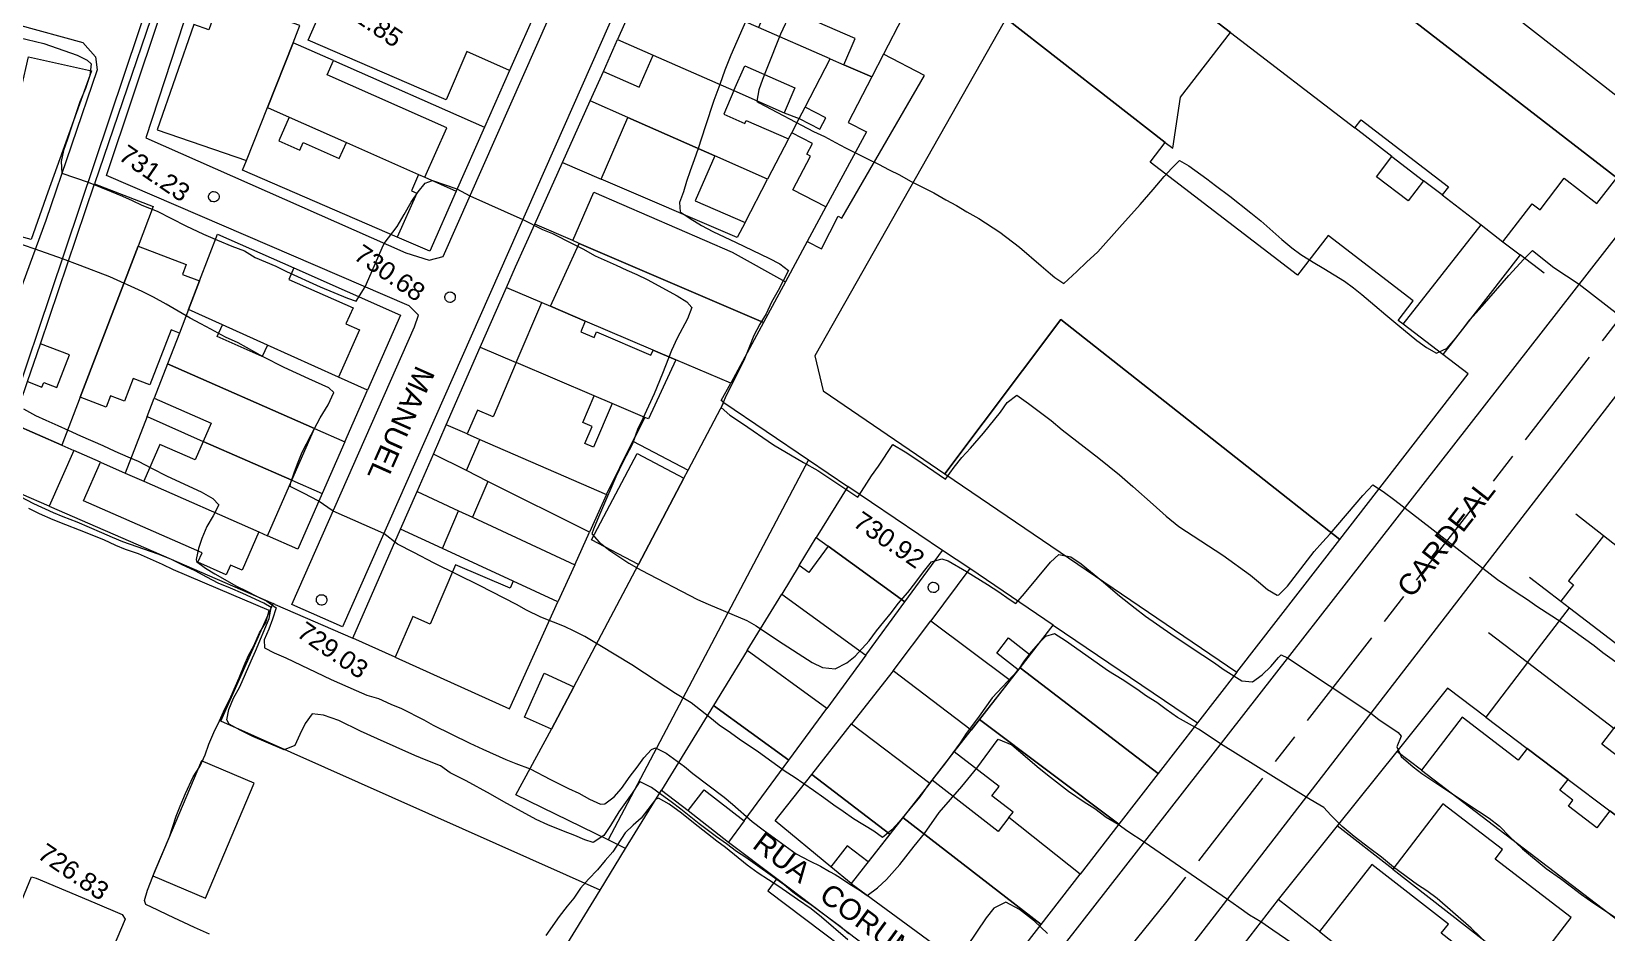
# Model space of a CAD drawing. Header units: metres. Extents: x 322294 to 7190115, y 7390841 to 10157759.
# Drawn here: x 322652.3 to 322803, y 7393052.7 to 7393138.9 of the extents above; entities that cross this region are included whole.
import ezdxf
from ezdxf.enums import TextEntityAlignment as Align

# ---------------------------------------------------------------- set-up
doc = ezdxf.new("R2010")
doc.units = ezdxf.units.M
doc.linetypes.add('T09', pattern=[17, 10, -2, 3, -2])
doc.layers.get('0').update_dxf_attribs({"lineweight": 18})
for name, color, linetype, lineweight in [('100_SIST_VIARIO_MEIO_FIO', 1, 'Continuous', 18), ('160_P_SIMP_ASF_TOP', 7, 'Continuous', 18), ('164_P_SIMP_CONC_TOP', 7, 'Continuous', 18), ('206_MURO_E_MURO_ARRIMO', 7, 'Continuous', 18), ('214_PROJ_BEIRAL_EDIF', 10, 'Continuous', 18), ('508_LM_SETOR_FISCAL', 136, 'T09', 18), ('600_CURVA_MESTRA', 14, 'Continuous', 18), ('604_CURVA_INTERM', 7, 'Continuous', 18), ('606_PTO_COTADO', 7, 'Continuous', 18), ('608_PTO_COTADO_INTERVIA', 1, 'Continuous', 18), ('626_SEGM_CURVA_INTERM', 7, 'Continuous', 18)]:
    doc.layers.add(name, color=color, linetype=linetype, lineweight=lineweight)
doc.styles.add('Style-Arial', font='arial.ttf', dxfattribs={"height": 1.75})

# ---------------------------------------------------------------- blocks, each defined once
blk = doc.blocks.new('SP09')
at = {"color": 0, "linetype": 'Continuous'}
blk.add_lwpolyline([(-0.03, -0.51), (-0.14, -0.49), (-0.24, -0.46), (-0.31, -0.42), (-0.35, -0.39), (-0.42, -0.31), (-0.47, -0.24), (-0.51, -0.15), (-0.52, -0.09), (-0.52, 0.03), (-0.51, 0.11), (-0.48, 0.2), (-0.44, 0.27), (-0.4, 0.33), (-0.32, 0.39), (-0.23, 0.44), (-0.15, 0.48), (-0.1, 0.48), (-0.03, 0.48), (0.08, 0.48), (0.19, 0.44), (0.27, 0.4), (0.35, 0.32), (0.41, 0.23), (0.46, 0.11), (0.48, 0.03), (0.48, -0.03), (0.47, -0.08), (0.44, -0.21), (0.38, -0.3), (0.31, -0.38), (0.23, -0.44), (0.1, -0.49), (0.02, -0.51)], close=True, dxfattribs=at)
blk = doc.blocks.new('SP10')
at = {"color": 0, "linetype": 'Continuous'}
blk.add_lwpolyline([(-0.03, -0.51), (-0.14, -0.49), (-0.24, -0.46), (-0.31, -0.42), (-0.35, -0.39), (-0.42, -0.31), (-0.47, -0.24), (-0.51, -0.15), (-0.52, -0.09), (-0.52, 0.03), (-0.51, 0.11), (-0.48, 0.2), (-0.44, 0.27), (-0.4, 0.33), (-0.32, 0.39), (-0.23, 0.44), (-0.15, 0.48), (-0.1, 0.48), (-0.03, 0.48), (0.08, 0.48), (0.19, 0.44), (0.27, 0.4), (0.35, 0.32), (0.41, 0.23), (0.46, 0.11), (0.48, 0.03), (0.48, -0.03), (0.47, -0.08), (0.44, -0.21), (0.38, -0.3), (0.31, -0.38), (0.23, -0.44), (0.1, -0.49), (0.02, -0.51)], close=True, dxfattribs=at)

msp = doc.modelspace()

# ---------------------------------------------------------------- linework, layer by layer
at = {"layer": '100_SIST_VIARIO_MEIO_FIO', "flags": 128}
for points in [[(322779.64, 7393321.72), (322767.94, 7393280.325), (322761.635, 7393262.75), (322716.382, 7393159.596), (322682.014, 7393081.958), (322677.179, 7393084.112), (322688.93, 7393110.683), (322689.302, 7393111.783), (322688.406, 7393112.692), (322659.429, 7393125.146), (322672.138, 7393163.101), (322675.473, 7393172.573), (322682.256, 7393170.1), (322679.31, 7393162.184), (322674.611, 7393163.661), (322663.19, 7393128.757), (322688.073, 7393117.743), (322690.31, 7393117.061), (322691.648, 7393117.398), (322731.104, 7393206.471), (322758.085, 7393268.128), (322762.418, 7393280.441), (322773.722, 7393320.229), (322774.963, 7393324.845)], [(322647.49, 7393094.246), (322654.068, 7393113.765), (322673.904, 7393172.776), (322673.491, 7393175.09), (322662.918, 7393190.434), (322625.202, 7393246.518)], [(322650.877, 7393139.619), (322657.178, 7393137.89), (322658.398, 7393136.514), (322658.543, 7393135.256), (322653.621, 7393120.849), (322647.216, 7393103.462)], [(322811.38, 7393128.897), (322738.093, 7393034.928)], [(322812.69, 7393115.479), (322764.361, 7393052.88), (322730.68, 7393009.67), (322703.723, 7392976.409), (322690.615, 7392960.542), (322689.878, 7392957.84), (322690.121, 7392956.422), (322690.951, 7392954.988), (322692.216, 7392954.014), (322778.951, 7392910.579), (322788.282, 7392905.856), (322790.364, 7392905.726), (322894.191, 7392939.068)]]:
    msp.add_lwpolyline(points, dxfattribs=at)
at = {"layer": '206_MURO_E_MURO_ARRIMO'}
for p, q in [((322707.003, 7393135.11), (322708.354, 7393138.182)), ((322698.001, 7393135.211), (322695.612, 7393129.786)), ((322703.079, 7393126.403), (322705.733, 7393132.291)), ((322695.612, 7393129.786), (322692.918, 7393123.668)), ((322700.416, 7393120.494), (322703.079, 7393126.403)), ((322692.918, 7393123.668), (322690.382, 7393117.909)), ((322698.584, 7393116.429), (322700.416, 7393120.494)), ((322690.382, 7393117.909), (322687.272, 7393119.257)), ((322677.379, 7393116.312), (322687.574, 7393111.791)), ((322697.717, 7393114.45), (322698.584, 7393116.429)), ((322695.206, 7393108.716), (322697.717, 7393114.45)), ((322687.574, 7393111.791), (322684.417, 7393104.603)), ((322651.882, 7393105.431), (322653.113, 7393109.062)), ((322691.959, 7393101.3), (322695.206, 7393108.716)), ((322690.729, 7393098.491), (322691.959, 7393101.3)), ((322682.248, 7393099.665), (322680.077, 7393094.722)), ((322689.162, 7393094.914), (322690.729, 7393098.491)), ((322680.077, 7393094.722), (322677.746, 7393089.415)), ((322687.591, 7393091.325), (322689.162, 7393094.914)), ((322683.019, 7393080.887), (322687.591, 7393091.325)), ((322742.05, 7393087.536), (322739.447, 7393089.285)), ((322675.574, 7393084.111), (322683.019, 7393080.887)), ((322767.602, 7393077.63), (322763.845, 7393072.785)), ((322787.764, 7393076.09), (322782.92, 7393070.053)), ((322782.92, 7393070.053), (322777.214, 7393062.942)), ((322720.454, 7393063.39), (322718.968, 7393061.364)), ((322777.214, 7393062.942), (322771.553, 7393055.888)), ((322723.591, 7393057.874), (322741.529, 7393044.331)), ((322730.707, 7393057.406), (322728.762, 7393059.008)), ((322771.553, 7393055.888), (322766.686, 7393049.57))]:
    msp.add_line(p, q, dxfattribs=at)
at = {"layer": '206_MURO_E_MURO_ARRIMO', "flags": 128}
for points in [[(322675.327, 7393174.264), (322658.294, 7393124.347)], [(322681.159, 7393136.156), (322695.612, 7393129.786)], [(322719.487, 7393133.274), (322724.283, 7393131.159)], [(322724.703, 7393128.653), (322725.012, 7393129.249)], [(322782.454, 7393126.976), (322778.9, 7393129.705)], [(322703.079, 7393126.403), (322706.779, 7393124.815)], [(322689.913, 7393124.996), (322692.918, 7393123.668)], [(322720.55, 7393120.65), (322722.707, 7393124.808)], [(322787.25, 7393123.294), (322785.477, 7393124.655)], [(322704.065, 7393118.928), (322700.416, 7393120.494)], [(322726.507, 7393118.852), (322724.416, 7393114.98)], [(322797.01, 7393115.8), (322794.72, 7393117.559)], [(322697.717, 7393114.45), (322701.107, 7393113.002)], [(322695.206, 7393108.716), (322698.649, 7393107.25)], [(322663.329, 7393102.081), (322664.017, 7393103.858)], [(322663.329, 7393102.081), (322661.235, 7393096.677)], [(322663.329, 7393102.081), (322668.704, 7393099.719)], [(322693.971, 7393100.426), (322691.959, 7393101.3)], [(322658.858, 7393097.722), (322656.309, 7393098.843)], [(322693.88, 7393096.916), (322690.729, 7393098.491)], [(322726.616, 7393097.958), (322730.374, 7393095.41)], [(322677.175, 7393095.997), (322680.077, 7393094.722)], [(322689.162, 7393094.914), (322693.129, 7393093.074)], [(322653.964, 7393093.506), (322675.376, 7393084.198)], [(322802.687, 7393090.687), (322800.045, 7393092.738)], [(322691.59, 7393089.471), (322687.591, 7393091.325)], [(322677.746, 7393089.415), (322674.844, 7393090.691)], [(322725.727, 7393087.834), (322727.369, 7393090.511)], [(322795.604, 7393086.717), (322798.605, 7393084.425)], [(322706.675, 7393056.776), (322670.37, 7393072.957), (322675.376, 7393084.198)], [(322675.574, 7393084.111), (322675.376, 7393084.198)], [(322687.075, 7393079.051), (322683.019, 7393080.887)], [(322795.432, 7393078.552), (322791.689, 7393081.411)], [(322791.435, 7393073.319), (322787.764, 7393076.09)], [(322785.288, 7393068.244), (322782.92, 7393070.053)], [(322782.54, 7393058.787), (322777.214, 7393062.942)], [(322709.122, 7393060.765), (322707.442, 7393061.582)], [(322775.504, 7393052.806), (322771.553, 7393055.888)]]:
    msp.add_lwpolyline(points, dxfattribs=at)
at = {"layer": '214_PROJ_BEIRAL_EDIF', "flags": 128}
for points in [[(322766.991, 7393138.848), (322759.45, 7393144.638), (322765.469, 7393154.746), (322768.758, 7393160.268), (322772.57, 7393166.597), (322764.279, 7393173.145), (322745.526, 7393140.187), (322760.755, 7393128.323), (322761.477, 7393127.769), (322762.229, 7393132.646)], [(322765.469, 7393154.746), (322759.45, 7393144.638), (322766.991, 7393138.848), (322778.9, 7393129.705), (322779.501, 7393130.487), (322787.85, 7393124.077), (322787.25, 7393123.294), (322790.993, 7393120.42), (322793.076, 7393118.821), (322795.869, 7393122.459), (322796.623, 7393121.881), (322798.931, 7393124.886), (322802.061, 7393122.483), (322803.97, 7393124.929), (322776.312, 7393146.348), (322771.799, 7393149.843)], [(322716.62, 7393148.668), (322735.627, 7393140.288), (322733.795, 7393136.752), (322732.672, 7393134.582), (322730.001, 7393135.749), (322731.09, 7393138.255), (322722.93, 7393141.802), (322721.848, 7393139.313), (322715.053, 7393142.283), (322710.946, 7393144.077), (322713.028, 7393148.812), (322716.101, 7393147.476)], [(322786.212, 7393146.626), (322784.479, 7393144.409), (322778.468, 7393149.107), (322776.312, 7393146.348), (322803.97, 7393124.929), (322807.758, 7393129.785)], [(322696.067, 7393143.607), (322700.844, 7393141.588), (322698.001, 7393135.211), (322693.921, 7393137.013), (322691.945, 7393132.405), (322678.725, 7393138.121), (322683.163, 7393148.204), (322695.69, 7393142.899)], [(322724.283, 7393131.159), (322725.715, 7393130.605), (322726.285, 7393131.703), (322728.684, 7393136.325), (322721.848, 7393139.313), (322715.053, 7393142.283), (322714.053, 7393139.981), (322713.055, 7393140.415), (322712.792, 7393139.809), (322709.667, 7393141.168), (322708.354, 7393138.182), (322711.752, 7393136.684), (322719.487, 7393133.274), (322720.513, 7393135.635), (322725.32, 7393133.546)], [(322671.083, 7393141.543), (322670.214, 7393141.854), (322669.225, 7393139.086), (322667.791, 7393139.599), (322664.275, 7393129.538), (322672.85, 7393126.589), (322674.849, 7393131.652), (322677.3, 7393137.857), (322677.948, 7393139.498), (322674.309, 7393140.798), (322674.094, 7393140.875), (322673.965, 7393140.513)], [(322739.668, 7393096.625), (322750.76, 7393111.385), (322777.45, 7393090.33), (322789.734, 7393106.173), (322787.335, 7393108.015), (322783.529, 7393110.937), (322783.061, 7393111.297), (322784.492, 7393113.16), (322776.337, 7393119.421), (322773.417, 7393115.618), (322759.314, 7393126.446), (322760.755, 7393128.323), (322745.526, 7393140.187), (322745.344, 7393139.867), (322727.213, 7393107.903), (322728.025, 7393104.541)], [(322676.915, 7393130.739), (322682.393, 7393128.319), (322689.307, 7393125.263), (322689.913, 7393124.996), (322692.001, 7393129.722), (322680.552, 7393134.781), (322681.159, 7393136.156), (322677.3, 7393137.857), (322674.849, 7393131.652)], [(322648.723, 7393126.453), (322649.734, 7393130.865), (322650.651, 7393130.655), (322651.988, 7393136.497), (322657.994, 7393135.186), (322653.824, 7393123.546), (322652.226, 7393119.02), (322647.335, 7393120.387), (322648.038, 7393123.456), (322648.24, 7393124.339), (322649.491, 7393124.053), (322649.974, 7393126.166)], [(322717.648, 7393127.038), (322709.339, 7393130.702), (322705.733, 7393132.291), (322707.003, 7393135.11), (322710.422, 7393133.624), (322711.752, 7393136.684), (322719.487, 7393133.274), (322718.505, 7393131.015), (322720.52, 7393130.139), (322720.641, 7393130.418), (322724.703, 7393128.653), (322722.707, 7393124.808)], [(322728.684, 7393136.325), (322730.001, 7393135.749), (322732.672, 7393134.582), (322730.412, 7393130.22), (322732.174, 7393129.34), (322728.286, 7393122.145), (322725.13, 7393123.783), (322726.8, 7393127.001), (322726.449, 7393127.182), (322726.989, 7393128.223), (322725.012, 7393129.249), (322725.715, 7393130.605), (322727.697, 7393129.576), (322728.267, 7393130.675), (322726.285, 7393131.703)], [(322733.795, 7393136.752), (322732.672, 7393134.582), (322730.412, 7393130.22), (322732.174, 7393129.34), (322728.286, 7393122.145), (322726.507, 7393118.852), (322727.851, 7393118.154), (322729.459, 7393121.253), (322729.798, 7393121.077), (322737.714, 7393134.718)], [(322676.915, 7393130.739), (322675.918, 7393128.483), (322677.952, 7393127.583), (322678.271, 7393128.305), (322681.715, 7393126.784), (322682.393, 7393128.319), (322689.307, 7393125.263), (322688.613, 7393123.692), (322689.131, 7393123.463), (322687.272, 7393119.257), (322672.453, 7393125.681), (322672.85, 7393126.589), (322674.849, 7393131.652)], [(322717.648, 7393127.038), (322715.774, 7393122.726), (322720.55, 7393120.65), (322719.809, 7393119.222), (322706.779, 7393124.815), (322709.339, 7393130.702)], [(322782.454, 7393126.976), (322785.477, 7393124.655), (322784.009, 7393122.72), (322780.973, 7393125.025)], [(322663.922, 7393122.2), (322662.468, 7393118.406), (322656.926, 7393103.945), (322655.163, 7393099.347), (322650.513, 7393101.392), (322651.882, 7393105.431), (322653.265, 7393104.901), (322653.44, 7393105.359), (322654.693, 7393104.879), (322655.889, 7393107.998), (322653.113, 7393109.062), (322658.294, 7393124.347)], [(322724.416, 7393114.98), (322722.316, 7393111.095), (322704.689, 7393118.66), (322704.065, 7393118.928), (322706.08, 7393123.563), (322719.317, 7393117.809)], [(322793.076, 7393118.821), (322794.72, 7393117.559), (322787.335, 7393108.015), (322783.529, 7393110.937), (322790.993, 7393120.42)], [(322668.349, 7393115.065), (322667.302, 7393112.34), (322666.427, 7393110.081), (322665.619, 7393110.39), (322663.603, 7393105.131), (322662, 7393105.745), (322661.16, 7393103.554), (322659.835, 7393104.061), (322659.424, 7393102.987), (322656.926, 7393103.945), (322662.468, 7393118.406), (322667.065, 7393116.644), (322666.701, 7393115.696)], [(322667.302, 7393112.34), (322668.349, 7393115.065), (322670.073, 7393119.552), (322677.379, 7393116.312), (322676.895, 7393115.219), (322683.032, 7393112.498), (322682.357, 7393110.975), (322683.652, 7393110.4), (322681.638, 7393105.859), (322674.834, 7393108.935), (322670.538, 7393110.877)], [(322711.751, 7393108.453), (322705.26, 7393111.227), (322701.917, 7393112.655), (322704.689, 7393118.66), (322722.316, 7393111.095), (322719.175, 7393105.281), (322713.929, 7393107.523)], [(322670.538, 7393110.877), (322667.302, 7393112.34), (322666.427, 7393110.081), (322665.287, 7393107.138), (322679.348, 7393100.943), (322682.248, 7393099.665), (322684.417, 7393104.603), (322681.638, 7393105.859), (322674.834, 7393108.935), (322674.346, 7393107.833), (322670.036, 7393109.744)], [(322710.959, 7393102.005), (322707.825, 7393103.341), (322706.107, 7393104.072), (322698.649, 7393107.25), (322701.107, 7393113.002), (322701.917, 7393112.655), (322705.26, 7393111.227), (322704.825, 7393110.211), (322706.121, 7393109.658), (322706.346, 7393110.184), (322711.542, 7393107.964), (322711.751, 7393108.453), (322713.929, 7393107.523), (322711.295, 7393101.862)], [(322777.45, 7393090.33), (322750.76, 7393111.385), (322739.668, 7393096.625), (322767.602, 7393077.63)], [(322664.017, 7393103.858), (322669.469, 7393101.462), (322668.704, 7393099.719), (322677.175, 7393095.997), (322679.348, 7393100.943), (322665.287, 7393107.138)], [(322710.959, 7393102.005), (322707.825, 7393103.341), (322706.035, 7393099.152), (322705.211, 7393099.505), (322705.907, 7393101.134), (322705.015, 7393101.516), (322706.107, 7393104.072), (322698.649, 7393107.25), (322696.429, 7393102.057), (322694.94, 7393102.693), (322693.971, 7393100.426), (322695.159, 7393099.91), (322707.291, 7393094.642), (322709.823, 7393099.724)], [(322710.959, 7393102.005), (322709.823, 7393099.724), (322715.094, 7393096.945), (322718.522, 7393103.445), (322718.274, 7393103.613), (322719.175, 7393105.281), (322713.929, 7393107.523), (322711.295, 7393101.862)], [(322718.522, 7393103.445), (322726.616, 7393097.958), (322707.442, 7393061.582), (322698.603, 7393065.884), (322702.027, 7393072.168), (322704.175, 7393076.242), (322710.346, 7393087.942), (322714.698, 7393096.194), (322715.094, 7393096.945)], [(322648.626, 7393095.826), (322650.513, 7393101.392), (322655.163, 7393099.347), (322656.309, 7393098.843), (322653.964, 7393093.506)], [(322677.175, 7393095.997), (322668.704, 7393099.719), (322667.92, 7393097.936), (322664.558, 7393099.413), (322663.012, 7393095.895), (322674.029, 7393091.05), (322674.844, 7393090.691)], [(322695.944, 7393095.885), (322693.88, 7393096.916), (322695.159, 7393099.91), (322707.291, 7393094.642), (322705.656, 7393091.032)], [(322714.698, 7393096.194), (322710.346, 7393087.942), (322705.859, 7393090.308), (322710.209, 7393098.56)], [(322658.858, 7393097.722), (322661.235, 7393096.677), (322663.012, 7393095.895), (322674.029, 7393091.05), (322672.415, 7393087.376), (322671.294, 7393087.868), (322670.895, 7393086.958), (322668.196, 7393088.144), (322668.59, 7393089.041), (322657.236, 7393094.03)], [(322704.246, 7393087.916), (322705.656, 7393091.032), (322695.944, 7393095.885), (322694.475, 7393092.449)], [(322728.486, 7393089.699), (322735.83, 7393084.354), (322739.447, 7393089.285), (322730.374, 7393095.41), (322727.369, 7393090.511)], [(322694.475, 7393092.449), (322704.246, 7393087.916), (322702.632, 7393084.35), (322698.356, 7393086.333), (322691.59, 7393089.471), (322693.129, 7393093.074)], [(322728.486, 7393089.699), (322726.644, 7393087.167), (322725.727, 7393087.834), (322724.054, 7393085.107), (322732.092, 7393079.257), (322735.83, 7393084.354)], [(322815.06, 7393071.858), (322820.837, 7393067.446), (322828.163, 7393076.273), (322824.572, 7393079.218), (322821.132, 7393082.04), (322818.384, 7393078.502), (322803.604, 7393089.975), (322802.687, 7393090.687), (322799.341, 7393086.377), (322799.827, 7393085.999), (322798.605, 7393084.425), (322799.434, 7393083.792), (322804.337, 7393080.047), (322805.454, 7393081.486), (322809.771, 7393078.135), (322810.637, 7393079.25), (322814.798, 7393076.02), (322815.276, 7393076.636), (322816.502, 7393075.684), (322818.618, 7393078.41), (322823.383, 7393074.712), (322821.231, 7393071.94), (322817.42, 7393074.898)], [(322687.075, 7393079.051), (322697.996, 7393074.108), (322702.632, 7393084.35), (322698.356, 7393086.333), (322698.071, 7393085.666), (322692.843, 7393087.9), (322690.424, 7393082.238), (322688.744, 7393082.956)], [(322746.698, 7393077.844), (322744.634, 7393079.449), (322745.765, 7393080.903), (322747.833, 7393079.295), (322750.047, 7393082.124), (322742.05, 7393087.536), (322738.314, 7393082.55), (322745.926, 7393076.857)], [(322724.054, 7393085.107), (322732.092, 7393079.257), (322728.36, 7393074.168), (322720.744, 7393079.711)], [(322799.434, 7393083.792), (322804.337, 7393080.047), (322815.06, 7393071.858), (322820.837, 7393067.446), (322825.998, 7393063.504), (322825.079, 7393062.406), (322821.763, 7393058.442), (322815.824, 7393062.978), (322807.468, 7393069.36), (322808.682, 7393070.948), (322804.909, 7393073.83), (322803.695, 7393072.241), (322795.432, 7393078.552)], [(322738.314, 7393082.55), (322745.926, 7393076.857), (322742.179, 7393072.068), (322734.723, 7393077.756)], [(322763.845, 7393072.785), (322760.097, 7393067.95), (322746.868, 7393078.061), (322750.047, 7393082.124)], [(322728.36, 7393074.168), (322720.744, 7393079.711), (322717.518, 7393074.452), (322724.722, 7393069.209)], [(322704.175, 7393076.242), (322702.027, 7393072.168), (322699.444, 7393073.337), (322701.34, 7393077.525)], [(322738.446, 7393067.297), (322740.574, 7393070.017), (322742.179, 7393072.068), (322734.723, 7393077.756), (322730.74, 7393072.69), (322738.218, 7393067.005)], [(322760.097, 7393067.95), (322756.317, 7393063.076), (322742.978, 7393073.09), (322746.868, 7393078.061)], [(322815.824, 7393062.978), (322814.049, 7393060.653), (322810.759, 7393063.167), (322811.184, 7393063.723), (322807.374, 7393066.633), (322806.863, 7393065.964), (322805.622, 7393066.913), (322806.332, 7393067.842), (322802.545, 7393070.735), (322803.695, 7393072.241), (322795.432, 7393078.552), (322791.435, 7393073.319), (322795.397, 7393070.329), (322799.317, 7393067.371), (322803.297, 7393064.367), (322809.3, 7393059.836), (322812.209, 7393057.642), (322817.654, 7393053.532), (322820.975, 7393057.501), (322821.763, 7393058.442)], [(322715.089, 7393064.38), (322716.631, 7393066.362), (322720.454, 7393063.39), (322724.722, 7393069.209), (322717.518, 7393074.452), (322712.55, 7393066.354)], [(322740.574, 7393070.017), (322742.978, 7393073.09), (322756.317, 7393063.076), (322752.62, 7393058.308), (322745.796, 7393063.716), (322746.199, 7393064.234), (322744.171, 7393065.811), (322744.854, 7393066.69)], [(322785.288, 7393068.244), (322805.409, 7393052.876), (322808.456, 7393056.865), (322807.963, 7393057.242), (322808.41, 7393057.827), (322808.003, 7393058.138), (322809.3, 7393059.836), (322803.297, 7393064.367), (322802.056, 7393062.742), (322799.337, 7393064.819), (322799.766, 7393065.382), (322798.523, 7393066.331), (322799.317, 7393067.371), (322795.397, 7393070.329), (322794.544, 7393069.213), (322789.165, 7393073.321)], [(322730.74, 7393072.69), (322738.218, 7393067.005), (322734.396, 7393062.121), (322726.934, 7393067.848)], [(322673.566, 7393067.016), (322668.519, 7393069.148), (322663.872, 7393058.145), (322668.92, 7393056.014)], [(322732.326, 7393059.475), (322730.331, 7393061.026), (322728.762, 7393059.008), (322723.432, 7393063.395), (322726.934, 7393067.848), (322734.396, 7393062.121)], [(322738.446, 7393067.297), (322735.66, 7393063.736), (322748.894, 7393053.501), (322752.62, 7393058.308), (322745.796, 7393063.716), (322744.762, 7393062.386)], [(322715.089, 7393064.38), (322718.968, 7393061.364), (322723.591, 7393057.874), (322722.719, 7393056.719), (322735.082, 7393047.385), (322722.373, 7393030.551), (322722.111, 7393030.749), (322721.011, 7393029.168), (322705.016, 7393041.969), (322700.036, 7393045.954), (322706.675, 7393056.776), (322709.122, 7393060.765), (322712.55, 7393066.354)], [(322782.54, 7393058.787), (322794.841, 7393049.191), (322796.378, 7393051.162), (322796.971, 7393050.709), (322799.612, 7393054.168), (322792.329, 7393059.73), (322793.048, 7393060.671), (322787.32, 7393065.046)], [(322748.894, 7393053.501), (322735.66, 7393063.736), (322730.707, 7393057.406), (322744.239, 7393047.499)], [(322794.991, 7393037.603), (322797.294, 7393035.807), (322800.409, 7393033.377), (322806.395, 7393040.178), (322803.545, 7393042.401), (322794.841, 7393049.191), (322793.613, 7393047.618), (322787.172, 7393052.643), (322787.854, 7393053.517), (322780.521, 7393059.238), (322775.504, 7393052.806), (322777.356, 7393051.361), (322780.92, 7393048.58), (322789.767, 7393041.679), (322791.352, 7393043.711), (322796.577, 7393039.636)]]:
    msp.add_lwpolyline(points, close=True, dxfattribs=at)
msp.add_lwpolyline([(322648.683, 7393052.235), (322649.09, 7393052.855), (322649.519, 7393053.459), (322649.972, 7393054.046), (322650.446, 7393054.616), (322650.848, 7393054.619), (322652.273, 7393058.041), (322652.707, 7393057.931), (322658.332, 7393055.554), (322660.932, 7393054.456), (322661.228, 7393054.01), (322660.075, 7393051.279)], dxfattribs=at)
at = {"layer": '508_LM_SETOR_FISCAL'}
msp.add_lwpolyline([(322902.82, 7393239.404), (322874.714, 7393203.617), (322872.195, 7393200.319), (322853.993, 7393176.486), (322814.458, 7393124.718), (322811.767, 7393121.196), (322760.91, 7393055.706), (322748.702, 7393040.665), (322690.786, 7392969.313), (322678.289, 7392953.981), (322683.908, 7392950.407), (322688.948, 7392946.396), (322693.793, 7392942.511), (322702.547, 7392934.916), (322774.345, 7392899.02), (322829.064, 7392871.525), (322865.654, 7392853.004)], dxfattribs=at)
at = {"layer": '600_CURVA_MESTRA', "elevation": 730}
msp.add_lwpolyline([(322792.628, 7393050.656), (322790.045, 7393053.142), (322786.794, 7393055.966), (322785.794, 7393056.723), (322784.913, 7393057.279), (322782.611, 7393058.988), (322781.441, 7393059.925), (322780.336, 7393060.769), (322778.823, 7393061.891), (322777.701, 7393062.878), (322776.618, 7393063.934), (322775.923, 7393064.672), (322774.236, 7393065.671), (322766.057, 7393070.784), (322764.866, 7393071.582), (322763.931, 7393072.19), (322761.937, 7393073.309), (322760.843, 7393074.056), (322759.957, 7393074.714), (322758.97, 7393075.348), (322758.037, 7393075.997), (322756.624, 7393076.938), (322755.324, 7393077.726), (322751.201, 7393080.637), (322750.158, 7393081.291), (322749.297, 7393081.059), (322748.584, 7393080.354), (322747.929, 7393079.577), (322747.256, 7393078.722), (322746.637, 7393077.799), (322744.207, 7393075.176), (322742.963, 7393073.433), (322742.308, 7393072.566), (322741.716, 7393071.747), (322741.126, 7393070.882), (322739.737, 7393068.968), (322738.02, 7393066.76), (322737.277, 7393065.689), (322736.597, 7393064.907), (322735.284, 7393063.305), (322734.596, 7393062.56), (322733.712, 7393061.808), (322732.873, 7393062.43), (322730.917, 7393063.611), (322729.937, 7393064.311), (322729.057, 7393064.916), (322728.079, 7393065.619), (322727.086, 7393066.296), (322726.169, 7393066.953), (322725.244, 7393067.578), (322724.394, 7393068.111), (322721.826, 7393069.976), (322719.985, 7393071.211), (322719.161, 7393071.825), (322718.073, 7393072.565), (322717.187, 7393073.301), (322715.387, 7393074.682), (322713.903, 7393075.59), (322712.03, 7393076.789), (322710.933, 7393077.533), (322709.724, 7393078.318), (322706.654, 7393080.197), (322705.216, 7393081.033), (322704.196, 7393081.562), (322703.263, 7393081.991), (322702.203, 7393082.4), (322701.004, 7393082.904), (322699.62, 7393083.575), (322698.661, 7393084.112), (322695.135, 7393085.929), (322690.808, 7393088.071), (322688.866, 7393089.094), (322687.285, 7393089.894), (322685.97, 7393090.893), (322681.126, 7393093.036), (322679.699, 7393094.036), (322678.353, 7393094.741), (322677.012, 7393095.393), (322677.089, 7393095.768), (322677.418, 7393096.799), (322677.773, 7393097.735), (322678.179, 7393098.691), (322679.015, 7393100.34), (322679.903, 7393101.973), (322680.641, 7393103.213), (322681.209, 7393104.379), (322680.705, 7393104.823), (322678.789, 7393105.685), (322676.451, 7393106.799), (322674.433, 7393107.816), (322672.044, 7393109.15), (322670.832, 7393109.696), (322669.42, 7393110.439), (322668.47, 7393110.977), (322667.456, 7393111.503), (322665.143, 7393112.837), (322663.929, 7393113.51), (322662.839, 7393114.052), (322659.773, 7393115.468), (322656.907, 7393116.53), (322655.217, 7393117.183), (322652.608, 7393118.101), (322650.395, 7393118.857)], dxfattribs=at)
at = {"layer": '604_CURVA_INTERM'}
for points, elevation in [([(322720.905, 7393140.608), (322719.178, 7393136.681), (322718.608, 7393135.227), (322718.144, 7393133.853), (322717.553, 7393132.319), (322716.719, 7393129.826), (322716.052, 7393127.729), (322715.688, 7393126.653), (322715.299, 7393125.589), (322714.958, 7393124.58), (322714.655, 7393123.605), (322714.28, 7393122.562), (322714.337, 7393121.683), (322715.287, 7393121.042), (322716.374, 7393120.37), (322717.457, 7393119.786), (322719.682, 7393118.76), (322722.825, 7393117.241), (322723.887, 7393116.707), (322724.702, 7393116.056), (322723.707, 7393114.148), (322723.089, 7393113.047), (322722.554, 7393111.935), (322721.954, 7393110.917), (322721.383, 7393109.852), (322720.902, 7393108.625), (322720.416, 7393107.446), (322718.712, 7393104.042), (322718.261, 7393102.971), (322719.093, 7393102.223), (322720.309, 7393101.439), (322723.255, 7393099.396), (322726.134, 7393097.681), (322727.502, 7393096.927), (322729.432, 7393095.66), (322731.331, 7393094.365), (322731.994, 7393095.362), (322732.662, 7393096.406), (322733.32, 7393097.333), (322734.705, 7393099.408), (322735.873, 7393098.719), (322736.904, 7393098.044), (322739.719, 7393096.107), (322740.569, 7393097.261), (322741.307, 7393098.177), (322742.125, 7393099.056), (322743.355, 7393100.494), (322744.983, 7393102.507), (322745.637, 7393103.449), (322746.566, 7393104.141), (322747.673, 7393103.329), (322749.831, 7393101.7), (322750.901, 7393100.823), (322754.393, 7393098.119), (322756.369, 7393096.512), (322757.659, 7393095.41), (322759.61, 7393093.69), (322760.842, 7393092.573), (322762.073, 7393091.563), (322766.259, 7393088.815), (322768.907, 7393086.922), (322769.694, 7393086.288), (322770.53, 7393085.547), (322771.456, 7393085.009), (322771.629, 7393085.036), (322772.448, 7393085.853), (322775.025, 7393089.163), (322775.814, 7393090.073), (322776.545, 7393090.881), (322779.666, 7393094.537), (322780.62, 7393095.563), (322781.614, 7393094.93), (322782.726, 7393094.103), (322786.11, 7393091.479)], 732), ([(322651.044, 7393138.372), (322653.443, 7393137.775), (322656.64, 7393136.674), (322657.589, 7393136.186), (322657.966, 7393135.826), (322657.838, 7393134.711), (322657.445, 7393133.493), (322656.896, 7393132.196), (322656.081, 7393129.823), (322655.723, 7393128.617), (322655.325, 7393127.553), (322655.09, 7393126.492), (322655.168, 7393125.378), (322657.685, 7393124.525), (322658.853, 7393124.029), (322659.885, 7393123.633), (322660.972, 7393123.184), (322661.91, 7393122.762), (322662.818, 7393122.315), (322664.287, 7393121.742), (322667.044, 7393120.334), (322668.727, 7393119.557), (322670.074, 7393118.956), (322671.439, 7393118.406), (322672.646, 7393117.963), (322673.667, 7393117.322), (322675.633, 7393116.482), (322676.666, 7393115.978), (322679.876, 7393114.495), (322682.493, 7393113.421), (322683.327, 7393113.117), (322684.198, 7393114.5), (322684.55, 7393115.307)], 731), ([(322651.503, 7393102.822), (322652.641, 7393102.203), (322653.633, 7393101.74), (322654.782, 7393101.242), (322655.766, 7393100.775), (322656.951, 7393100.241), (322659.082, 7393099.319), (322660.223, 7393098.783), (322661.468, 7393098.233), (322662.478, 7393097.817), (322663.759, 7393097.139), (322665.258, 7393096.39), (322668.486, 7393094.884), (322669.608, 7393094.248), (322670.203, 7393093.648), (322669.643, 7393092.602), (322669.031, 7393091.563), (322668.549, 7393090.417), (322668.235, 7393089.449), (322668.01, 7393088.406), (322668.068, 7393088.21), (322668.926, 7393087.577), (322669.806, 7393087.048), (322671.894, 7393085.862), (322672.878, 7393085.384), (322673.788, 7393084.891), (322674.785, 7393084.425), (322675.676, 7393083.794), (322675.338, 7393082.704), (322674.968, 7393081.748), (322674.543, 7393080.723), (322674.568, 7393079.972), (322675.474, 7393079.487), (322676.614, 7393079.003), (322680.951, 7393076.933), (322683.329, 7393075.875), (322684.365, 7393075.443), (322685.486, 7393075.117), (322686.657, 7393074.577), (322687.678, 7393074.14), (322689.793, 7393073.068), (322690.692, 7393072.575), (322694.223, 7393070.826), (322695.447, 7393070.257), (322697.664, 7393069.276), (322698.601, 7393068.888), (322699.97, 7393068.386), (322701.918, 7393067.365), (322703.645, 7393066.512), (322704.646, 7393066.048), (322705.66, 7393065.491), (322706.709, 7393065.016), (322707.138, 7393065.022), (322708.028, 7393065.696), (322708.712, 7393066.503), (322709.568, 7393067.689), (322710.238, 7393068.55), (322710.856, 7393069.419), (322711.591, 7393070.247), (322711.978, 7393070.4), (322712.989, 7393069.866), (322714.75, 7393068.603), (322715.54, 7393067.947), (322718.561, 7393065.664), (322719.355, 7393064.99), (322721.224, 7393063.352), (322722.267, 7393062.551), (322723.338, 7393061.792), (322725.447, 7393060.25), (322726.712, 7393059.57), (322727.76, 7393059.063), (322728.62, 7393058.569)], 729), ([(322788.991, 7393089.244), (322791.145, 7393087.572), (322792.551, 7393086.501), (322794.354, 7393085.287), (322795.439, 7393084.586), (322796.314, 7393083.943), (322798.732, 7393082.387), (322801.789, 7393080.176), (322802.649, 7393079.508), (322806.449, 7393076.776)], 732), ([(322728.62, 7393058.569), (322729.168, 7393058.255)], 729), ([(322749.501, 7393052.616), (322748.261, 7393053.806), (322746.814, 7393054.92), (322745.489, 7393055.613), (322744.371, 7393055.048), (322743.614, 7393054.114), (322741.775, 7393051.383)], 728)]:
    msp.add_lwpolyline(points, dxfattribs=dict(at, elevation=elevation))
at = {"layer": '604_CURVA_INTERM', "flags": 128}
for points, elevation in [([(322724.863, 7393140.67), (322723.945, 7393138.688), (322722.619, 7393135.395), (322722.212, 7393134.346), (322721.857, 7393133.341), (322721.669, 7393132.272), (322721.889, 7393132.123), (322727.109, 7393129.368), (322728.151, 7393128.88), (322729.208, 7393128.325), (322730.153, 7393127.806), (322732.27, 7393126.74), (322733.307, 7393126.251), (322734.346, 7393125.711), (322735.321, 7393125.229), (322736.373, 7393124.628), (322738.61, 7393123.489), (322739.761, 7393122.833), (322740.779, 7393122.282), (322741.768, 7393121.694), (322742.922, 7393121.044), (322744.937, 7393119.727), (322746.823, 7393118.304), (322748.884, 7393116.515), (322749.783, 7393115.762), (322750.181, 7393115.398), (322751.049, 7393114.813), (322752.303, 7393115.977), (322753.221, 7393116.864), (322754.301, 7393117.841), (322756.378, 7393120.193), (322758.359, 7393122.391), (322759.587, 7393123.803), (322760.645, 7393125.072), (322761.388, 7393125.866), (322762.107, 7393126.586), (322763.004, 7393126.088), (322764.751, 7393124.823), (322765.552, 7393124.205), (322766.953, 7393123.175), (322768.963, 7393121.59), (322769.909, 7393120.817), (322771.919, 7393119.027), (322772.864, 7393118.249), (322773.74, 7393117.581), (322774.913, 7393116.866), (322775.933, 7393116.266), (322777.915, 7393115.038), (322778.785, 7393114.398), (322779.572, 7393113.771), (322780.809, 7393112.701), (322781.882, 7393111.818), (322783.019, 7393110.851), (322784.836, 7393109.37), (322785.762, 7393108.698), (322786.711, 7393108.161), (322787.726, 7393108.644), (322788.538, 7393109.557), (322789.217, 7393110.422), (322789.892, 7393111.346), (322791.074, 7393112.647), (322793.644, 7393115.6), (322795.083, 7393117.152), (322795.899, 7393117.983), (322797.943, 7393116.353), (322800.358, 7393114.766), (322807.726, 7393109.049)], 733), ([(322685.83, 7393118.242), (322686.01, 7393118.656), (322687.241, 7393120.271), (322687.93, 7393121.438), (322688.589, 7393122.612), (322689.263, 7393123.595), (322689.929, 7393124.438), (322690.64, 7393124.691), (322692.974, 7393123.884), (322694.219, 7393123.201), (322699.279, 7393120.96), (322701.155, 7393119.985), (322702.106, 7393119.598), (322704.063, 7393118.61), (322705.02, 7393118.155), (322706.198, 7393117.481), (322708.227, 7393116.57), (322709.242, 7393116.085), (322710.185, 7393115.672), (322711.172, 7393115.195), (322714.046, 7393113.631), (322714.97, 7393113.079), (322715.452, 7393112.537), (322715.04, 7393111.428), (322714.046, 7393109.578), (322713.517, 7393108.402), (322712.657, 7393106.204), (322711.849, 7393104.25), (322710.77, 7393101.906), (322710.277, 7393100.939), (322709.792, 7393099.479), (322708.858, 7393097.716), (322708.183, 7393096.314), (322706.821, 7393093.147), (322706.422, 7393092.229), (322706.052, 7393091.299), (322705.901, 7393090.866), (322706.583, 7393090.056), (322707.605, 7393089.28), (322709.421, 7393088.067), (322710.602, 7393087.398), (322716.005, 7393084.591), (322717.012, 7393084.127), (322720.73, 7393082.59), (322721.604, 7393082.049), (322723.755, 7393080.637), (322726.984, 7393078.553), (322727.95, 7393078.077), (322729.165, 7393077.952), (322730.279, 7393078.524), (322731.073, 7393079.162), (322731.77, 7393079.882), (322732.441, 7393080.633), (322733.127, 7393081.581), (322733.84, 7393082.437), (322734.548, 7393083.332), (322735.205, 7393084.199), (322736.112, 7393085.248), (322736.9, 7393086.25), (322737.623, 7393087.222), (322738.404, 7393088.195), (322739.369, 7393088.491), (322739.989, 7393088.291), (322741.751, 7393087.261), (322743.757, 7393086.014), (322744.835, 7393085.32), (322745.817, 7393084.62), (322746.466, 7393084.19), (322747.298, 7393085.152), (322749.784, 7393088.153), (322750.569, 7393088.883), (322751.709, 7393088.68), (322752.709, 7393087.995), (322754.859, 7393086.232), (322756.375, 7393084.947), (322757.87, 7393083.743), (322758.873, 7393082.995), (322761.297, 7393081.304), (322763.237, 7393079.987), (322765.479, 7393078.523), (322766.298, 7393077.931), (322768.079, 7393076.81), (322769.094, 7393076.717), (322770.021, 7393077.39), (322770.866, 7393078.182), (322771.595, 7393079.026), (322771.841, 7393079.285), (322772.469, 7393079.005), (322780.436, 7393073.701), (322781.202, 7393073.088), (322783.051, 7393071.85), (322783.324, 7393071.517), (322782.911, 7393070.493), (322783.329, 7393069.549), (322784.477, 7393068.567), (322785.321, 7393067.928), (322787.981, 7393066.137), (322790.745, 7393064.343), (322791.762, 7393063.659), (322792.751, 7393062.9), (322793.691, 7393061.909), (322794.949, 7393060.732), (322797.195, 7393058.837), (322798.568, 7393057.881), (322799.651, 7393057.1), (322800.58, 7393056.37), (322801.687, 7393055.597), (322803.934, 7393054.105)], 731), ([(322730.467, 7393052.606), (322729.652, 7393053.284), (322727.847, 7393054.64), (322726.923, 7393055.302), (322725.971, 7393055.933), (322725.131, 7393056.586), (322724.301, 7393057.289), (322720.609, 7393059.895), (322719.738, 7393060.472), (322718.757, 7393061.204), (322717.8, 7393061.859), (322716.152, 7393063.104), (322714.413, 7393064.534), (322713.492, 7393065.239), (322712.563, 7393065.879), (322711.588, 7393066.603), (322710.499, 7393067.128), (322710.35, 7393066.977), (322709.747, 7393066.046), (322708.473, 7393064.27), (322707.682, 7393062.95), (322707.023, 7393061.991), (322706.018, 7393061.323), (322705.212, 7393061.587), (322704.269, 7393062.007), (322703.173, 7393062.412), (322701.671, 7393063.038), (322700.568, 7393063.535), (322697.455, 7393065.223), (322696.2, 7393065.955), (322693.853, 7393067.229), (322692.321, 7393068.006), (322691.411, 7393068.663), (322690.018, 7393069.219), (322688.95, 7393069.665), (322685.386, 7393071.24), (322683.756, 7393071.986), (322681.668, 7393073.015), (322680.218, 7393073.514), (322679.131, 7393073.639), (322678.456, 7393072.735), (322677.929, 7393071.677), (322677.456, 7393070.62), (322676.457, 7393070.205), (322673.43, 7393071.491), (322672.218, 7393072.079), (322671.173, 7393072.653), (322670.942, 7393073.069), (322671.162, 7393074.055), (322671.595, 7393075.136), (322672.199, 7393076.223), (322673.28, 7393078.725), (322673.706, 7393079.65), (322675.022, 7393082.758), (322675.185, 7393083.819), (322674.505, 7393084.219), (322672.479, 7393085.151), (322671.317, 7393085.663), (322670.13, 7393086.154), (322669.047, 7393086.715), (322667.937, 7393087.313), (322666.623, 7393087.922), (322665.662, 7393088.4), (322664.383, 7393088.924), (322660.991, 7393090.108), (322660.007, 7393090.505), (322659.009, 7393090.962), (322656.643, 7393091.974), (322655.293, 7393092.504), (322654.358, 7393092.892), (322652.503, 7393093.733), (322651.203, 7393094.412)], 728), ([(322669.288, 7393052.56), (322667.848, 7393053.202), (322665.337, 7393054.381), (322664.339, 7393054.871), (322663.198, 7393055.387), (322663.083, 7393055.789), (322663.375, 7393056.779), (322664.112, 7393058.656), (322665.465, 7393061.874), (322665.778, 7393062.874), (322666.121, 7393063.844), (322666.498, 7393064.818), (322666.989, 7393066.019), (322667.746, 7393067.607), (322668.36, 7393068.611), (322668.885, 7393069.715), (322669.237, 7393070.734), (322669.707, 7393071.848), (322670.249, 7393072.971), (322670.772, 7393074.108), (322671.232, 7393075.058), (322671.656, 7393075.996), (322672.128, 7393077.094), (322672.608, 7393078.282), (322673.046, 7393079.241), (322673.528, 7393080.149), (322674.078, 7393081.384), (322674.675, 7393082.392), (322675.019, 7393083.537), (322670.143, 7393085.593), (322665.866, 7393087.436), (322664.8, 7393087.94), (322662.516, 7393088.966), (322661.263, 7393089.375), (322660.332, 7393089.751), (322659.179, 7393090.295), (322656.868, 7393091.223), (322655.548, 7393091.714), (322654.322, 7393092.205), (322653.038, 7393092.784), (322652.023, 7393093.307)], 727), ([(322729.168, 7393058.255), (322729.689, 7393057.956), (322730.581, 7393057.346), (322731.459, 7393056.795), (322732.248, 7393056.271), (322733.221, 7393056.985), (322734.078, 7393057.785), (322735.368, 7393059.221), (322736.743, 7393060.98), (322737.706, 7393062.179), (322739.127, 7393064.208), (322741.277, 7393066.679), (322742.734, 7393068.436), (322744.785, 7393071.207), (322746.092, 7393070.693), (322747.578, 7393069.388), (322748.507, 7393068.597), (322749.479, 7393067.806), (322751.497, 7393066.258), (322752.988, 7393065.228), (322754.009, 7393064.573), (322755.119, 7393063.757), (322756.246, 7393063.086), (322757.193, 7393062.432), (322758.739, 7393061.401), (322766.709, 7393055.921), (322767.806, 7393055.149), (322768.816, 7393054.415), (322769.894, 7393053.762), (322771.067, 7393052.981), (322774.094, 7393050.91)], 729), ([(322730.375, 7393052.032), (322727.867, 7393054.199), (322726.878, 7393054.987), (322725.567, 7393055.864), (322723.794, 7393057.122), (322721.814, 7393058.4), (322720.736, 7393059.16), (322718.68, 7393060.842), (322717.856, 7393061.459), (322715.611, 7393063.2), (322714.458, 7393064.131), (322713.298, 7393065.01), (322712.271, 7393065.563), (322711.964, 7393065.462), (322710.615, 7393063.664), (322709.833, 7393062.979), (322709.076, 7393062.254), (322707.893, 7393060.43), (322707.17, 7393059.606), (322706.43, 7393058.719), (322705.576, 7393057.839), (322704.811, 7393056.948), (322704.17, 7393056.019), (322703.512, 7393055.23), (322702.772, 7393054.264), (322701.496, 7393052.449)], 727)]:
    msp.add_lwpolyline(points, dxfattribs=dict(at, elevation=elevation))
at = {"layer": '626_SEGM_CURVA_INTERM'}
for points, elevation in [([(322684.55, 7393115.307), (322685.83, 7393118.242)], 731), ([(322786.11, 7393091.479), (322788.991, 7393089.244)], 732)]:
    msp.add_lwpolyline(points, dxfattribs=dict(at, elevation=elevation))

# ---------------------------------------------------------------- block references
at = {"layer": '606_PTO_COTADO', "rotation": 325.5688295630279}
for p in [(322669.739, 7393123.115, 731.235), (322738.604, 7393085.732, 730.92)]:
    msp.add_blockref('SP09', p, dxfattribs=at)
at = {"layer": '608_PTO_COTADO_INTERVIA', "rotation": 325.5688295630279}
for p in [(322692.348, 7393113.507, 730.67), (322680.046, 7393084.544, 729.035)]:
    msp.add_blockref('SP10', p, dxfattribs=at)

# ---------------------------------------------------------------- texts
at = {"layer": '160_P_SIMP_ASF_TOP', "style": 'Style-Arial'}
for s, rotation, p in [('MANUEL', 245.9732, (322690.013, 7393106.681)), ('CARDEAL', 52.05259, (322783.558, 7393085.242))]:
    msp.add_text(s, height=2, rotation=rotation, dxfattribs=at).set_placement(p, align=Align.MIDDLE_LEFT)
at = {"layer": '164_P_SIMP_CONC_TOP', "style": 'Style-Arial'}
for s, rotation, p in [('RUA', 322.94824, (322721.737, 7393061.697)), ('CORUMBIARA', 323.79081, (322728.108, 7393056.769))]:
    msp.add_text(s, height=2, rotation=rotation, dxfattribs=at).set_placement(p, align=Align.MIDDLE_LEFT)
at = {"layer": '606_PTO_COTADO', "style": 'Style-Arial'}
for s, p in [('731.85', (322684.405, 7393140.156, 731.855)), ('731.23', (322664.053, 7393125.373, 731.235)), ('730.92', (322734.338, 7393090.296, 730.92)), ('726.83', (322656.286, 7393058.537, 726.835))]:
    msp.add_text(s, height=1.75, rotation=325.56883, dxfattribs=at).set_placement(p, align=Align.MIDDLE_CENTER)
at = {"layer": '608_PTO_COTADO_INTERVIA', "style": 'Style-Arial'}
for s, p in [('730.68', (322686.553, 7393115.84, 730.67)), ('729.03', (322681.105, 7393079.744, 729.035))]:
    msp.add_text(s, height=1.75, rotation=325.56883, dxfattribs=at).set_placement(p, align=Align.MIDDLE_CENTER)

doc.saveas('drawing.dxf')
